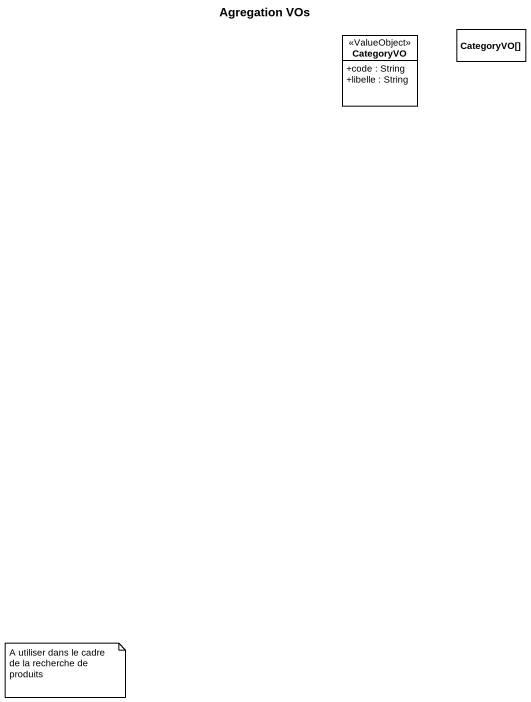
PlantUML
@startuml
title Agregation VOs
hide circle
hide empty members
skinparam classAttributeIconSize 0
class "CategoryVO[]" as CategoryVO
class "CategoryVO" as CategoryVO_2 <<ValueObject>> {
  +code : String
  +libelle : String
}
note as N1
  A utiliser dans le cadre de la recherche de produits
end note
@enduml
